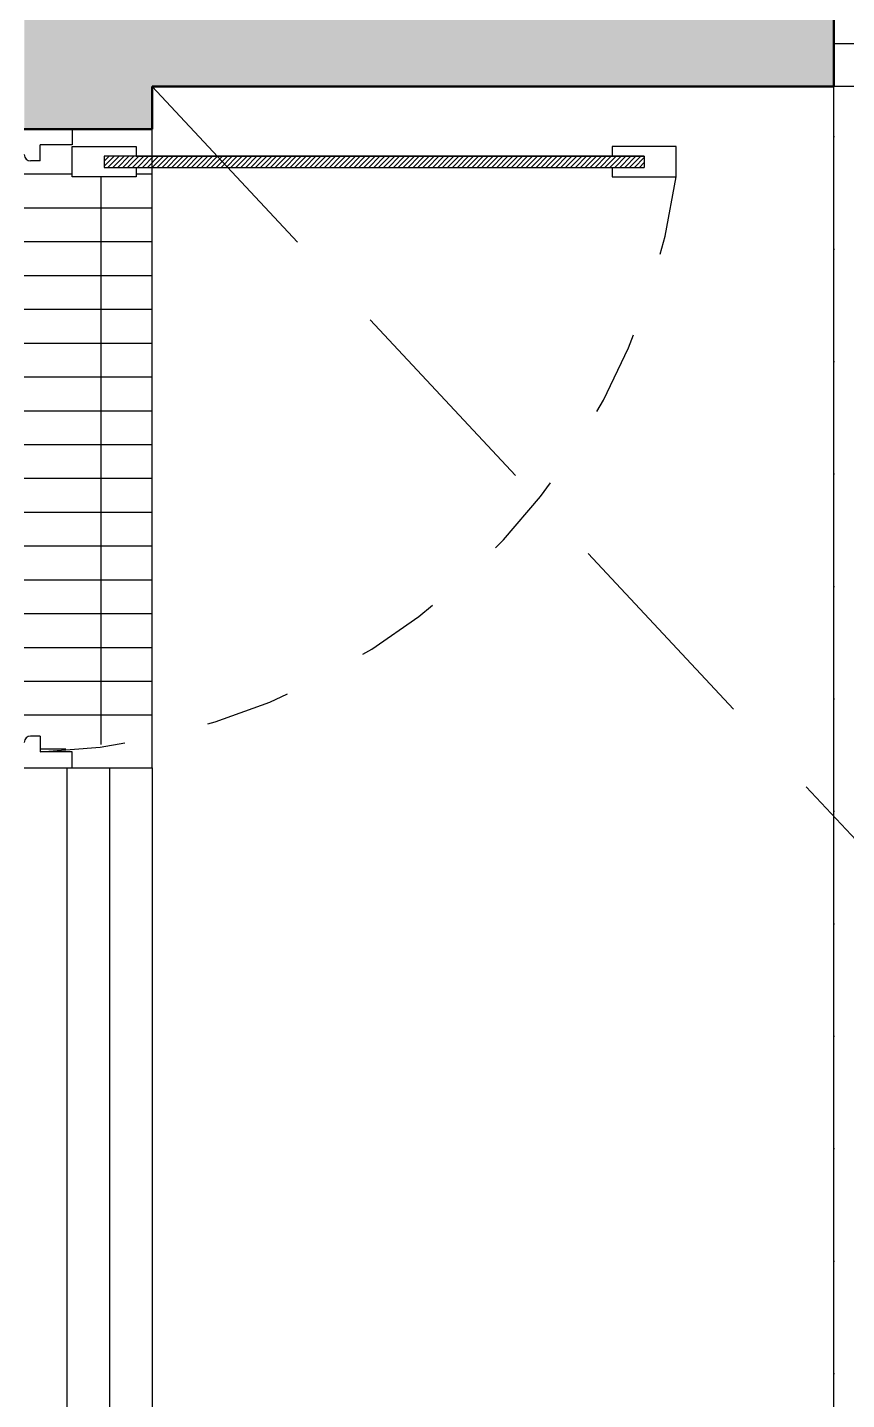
# Model space of a CAD drawing. Header units: millimetres. Extents: x 2999.9 to 3041.9, y 869.6 to 906.3.
# Drawn here: x 3035.623 to 3036.584, y 896.296 to 897.907 of the extents above; entities that cross this region are included whole.
import ezdxf

# ---------------------------------------------------------------- set-up
doc = ezdxf.new("R2010")
doc.units = ezdxf.units.MM
doc.linetypes.add('DASHED2', pattern=[9.525, 6.35, -3.175])
doc.linetypes.add('HIDDEN', pattern=[0.375, 0.25, -0.125])
for name, color, linetype in [('1 proyeccion', 253, 'DASHED2'), ('1 puerta 0009', 242, 'Continuous'), ('1 puerta 002', 7, 'Continuous')]:
    doc.layers.add(name, color=color, linetype=linetype)
doc.layers.add('mori', color=166, linetype='Continuous', lineweight=30)

msp = doc.modelspace()

# ---------------------------------------------------------------- hatches: boundary and pattern name
at = {"layer": '1 puerta 0009'}
h = msp.add_hatch(dxfattribs=at)
h.set_pattern_fill('_USER', color=256, scale=0.004083, angle=45, style=0, pattern_type=0)
h.set_pattern_definition([(45, (0, 0), (-0.00288735269, 0.00288735269), [])])
h.paths.add_polyline_path([(3035.7505, 897.7425), (3035.713, 897.7425), (3035.713, 897.7556), (3036.3467, 897.7556), (3036.3467, 897.7425), (3036.3092, 897.7425)])

# ---------------------------------------------------------------- linework, layer by layer
at = {"color": 4}
for p, q in [((3038.0692, 897.8875), (3036.5692, 897.8875)), ((3035.6692, 897.0375), (3035.6692, 895.3382)), ((3035.7192, 897.0375), (3035.7192, 895.3382))]:
    msp.add_line(p, q, dxfattribs=at)
at = {"color": 253, "linetype": 'HIDDEN', "lineweight": 0}
msp.add_line((3035.7692, 897.8375), (3038.5692, 894.8382), dxfattribs=at)
for p, q in [((3036.5692, 894.8382), (3036.5692, 897.8375)), ((3035.7692, 897.0375), (3035.7692, 897.7875))]:
    msp.add_line(p, q)
at = {"color": 41, "lineweight": 30}
for p, q in [((3038.0692, 897.8375), (3036.5692, 897.8375)), ((3035.6192, 897.0375), (3035.7692, 897.0375)), ((3035.7692, 897.0375), (3035.7692, 895.3382))]:
    msp.add_line(p, q, dxfattribs=at)
at = {"color": 76, "linetype": 'Continuous'}
for p, q in [((3036.5692, 897.7786), (3036.5699, 897.7786)), ((3036.5692, 897.6466), (3036.5699, 897.6466)), ((3036.5692, 897.5146), (3036.5699, 897.5146)), ((3036.5692, 897.3826), (3036.5699, 897.3826)), ((3036.5692, 897.2506), (3036.5699, 897.2506)), ((3036.5692, 897.1186), (3036.5699, 897.1186)), ((3036.5692, 896.9867), (3036.5699, 896.9867)), ((3036.5692, 896.8547), (3036.5699, 896.8547)), ((3036.5692, 896.7227), (3036.5699, 896.7227)), ((3036.5692, 896.5907), (3036.5699, 896.5907)), ((3036.5692, 896.4587), (3036.5699, 896.4587)), ((3036.5692, 896.3267), (3036.5699, 896.3267))]:
    msp.add_line(p, q, dxfattribs=at)
at = {"color": 251, "linetype": 'Continuous'}
for p, q in [((3035.6192, 897.7347), (3035.6755, 897.7347)), ((3035.7094, 897.0651), (3035.7094, 897.7313)), ((3035.7505, 897.7347), (3035.7692, 897.7347)), ((3035.6192, 897.695), (3035.7692, 897.695)), ((3035.6192, 897.6553), (3035.7692, 897.6553)), ((3035.6192, 897.6156), (3035.7692, 897.6156)), ((3035.6192, 897.5759), (3035.7692, 897.5759)), ((3035.6192, 897.5362), (3035.7692, 897.5362)), ((3035.6192, 897.4965), (3035.7692, 897.4965)), ((3035.6192, 897.4568), (3035.7692, 897.4568)), ((3035.6192, 897.4172), (3035.7692, 897.4172)), ((3035.6192, 897.3775), (3035.7692, 897.3775)), ((3035.6192, 897.3378), (3035.7692, 897.3378)), ((3035.6192, 897.2981), (3035.7692, 897.2981)), ((3035.6192, 897.2584), (3035.7692, 897.2584)), ((3035.6192, 897.2187), (3035.7692, 897.2187)), ((3035.6192, 897.179), (3035.7692, 897.179)), ((3035.6192, 897.1393), (3035.7692, 897.1393)), ((3035.6192, 897.0997), (3035.7692, 897.0997)), ((3035.638, 897.06), (3035.668, 897.06))]:
    msp.add_line(p, q, dxfattribs=at)
at = {"color": 0, "linetype": 'Continuous'}
for points in [[(3035.6192, 897.8375), (3035.6192, 897.9875), (3035.6755, 897.7875)], [(3035.6755, 897.7875), (3035.6192, 897.9875), (3035.6755, 897.9875)], [(3035.6755, 897.7875), (3035.6755, 897.9875), (3035.7692, 897.7875)], [(3035.7692, 897.8375), (3035.6755, 897.9875), (3035.7692, 897.9875)], [(3035.7692, 897.7875), (3035.6755, 897.9875), (3035.7692, 897.8375)], [(3035.7692, 897.8375), (3035.7692, 897.9875), (3036.5692, 897.8375)], [(3036.5692, 897.8375), (3035.7692, 897.9875), (3036.5692, 897.9875)], [(3035.6192, 897.7875), (3035.6192, 897.8375), (3035.6755, 897.7875)]]:
    msp.add_solid(points, dxfattribs=at)
at = {"layer": '1 proyeccion', "ltscale": 0.005}
msp.add_arc((3035.6084, 897.8389), 0.7832, 272.1608, 352.0993, dxfattribs=at)
at = {"layer": '1 puerta 002'}
for p, q in [((3035.6192, 897.7875), (3035.6755, 897.7875)), ((3035.6755, 897.7875), (3035.6755, 897.7688)), ((3035.6755, 897.7688), (3035.638, 897.7688)), ((3035.638, 897.75), (3035.638, 897.7688)), ((3036.3467, 897.7556), (3036.3467, 897.7425)), ((3035.638, 897.75), (3035.6267, 897.75)), ((3036.3092, 897.7425), (3036.3467, 897.7425)), ((3035.638, 897.075), (3035.6267, 897.075)), ((3035.638, 897.075), (3035.638, 897.0563)), ((3035.6755, 897.0563), (3035.638, 897.0563)), ((3035.6755, 897.0375), (3035.6755, 897.0563)), ((3035.6192, 897.0375), (3035.6755, 897.0375))]:
    msp.add_line(p, q, dxfattribs=at)
msp.add_lwpolyline([(3035.713, 897.7556), (3035.713, 897.7425), (3035.7505, 897.7425), (3035.7505, 897.7313), (3035.6755, 897.7313), (3035.6755, 897.7669), (3035.7505, 897.7669), (3035.7505, 897.7556), (3036.3092, 897.7556), (3036.3467, 897.7556)], close=True, dxfattribs=at)
msp.add_lwpolyline([(3035.7505, 897.7425), (3036.3092, 897.7425), (3036.3092, 897.7313), (3036.3842, 897.7313), (3036.3842, 897.7669), (3036.3092, 897.7669), (3036.3092, 897.7556)], dxfattribs=at)
for centre, start, end in [((3035.6267, 897.7575), 180, 270), ((3035.6267, 897.0675), 90, 180)]:
    msp.add_arc(centre, 0.0075, start, end, dxfattribs=at)
at = {"layer": 'mori', "color": 152, "lineweight": 50}
for p, q in [((3036.5692, 897.8375), (3036.5692, 897.9875)), ((3036.5692, 897.8375), (3035.7692, 897.8375)), ((3035.7692, 897.8375), (3035.7692, 897.7875)), ((3035.6192, 897.7875), (3035.7692, 897.7875))]:
    msp.add_line(p, q, dxfattribs=at)

doc.saveas('drawing.dxf')
